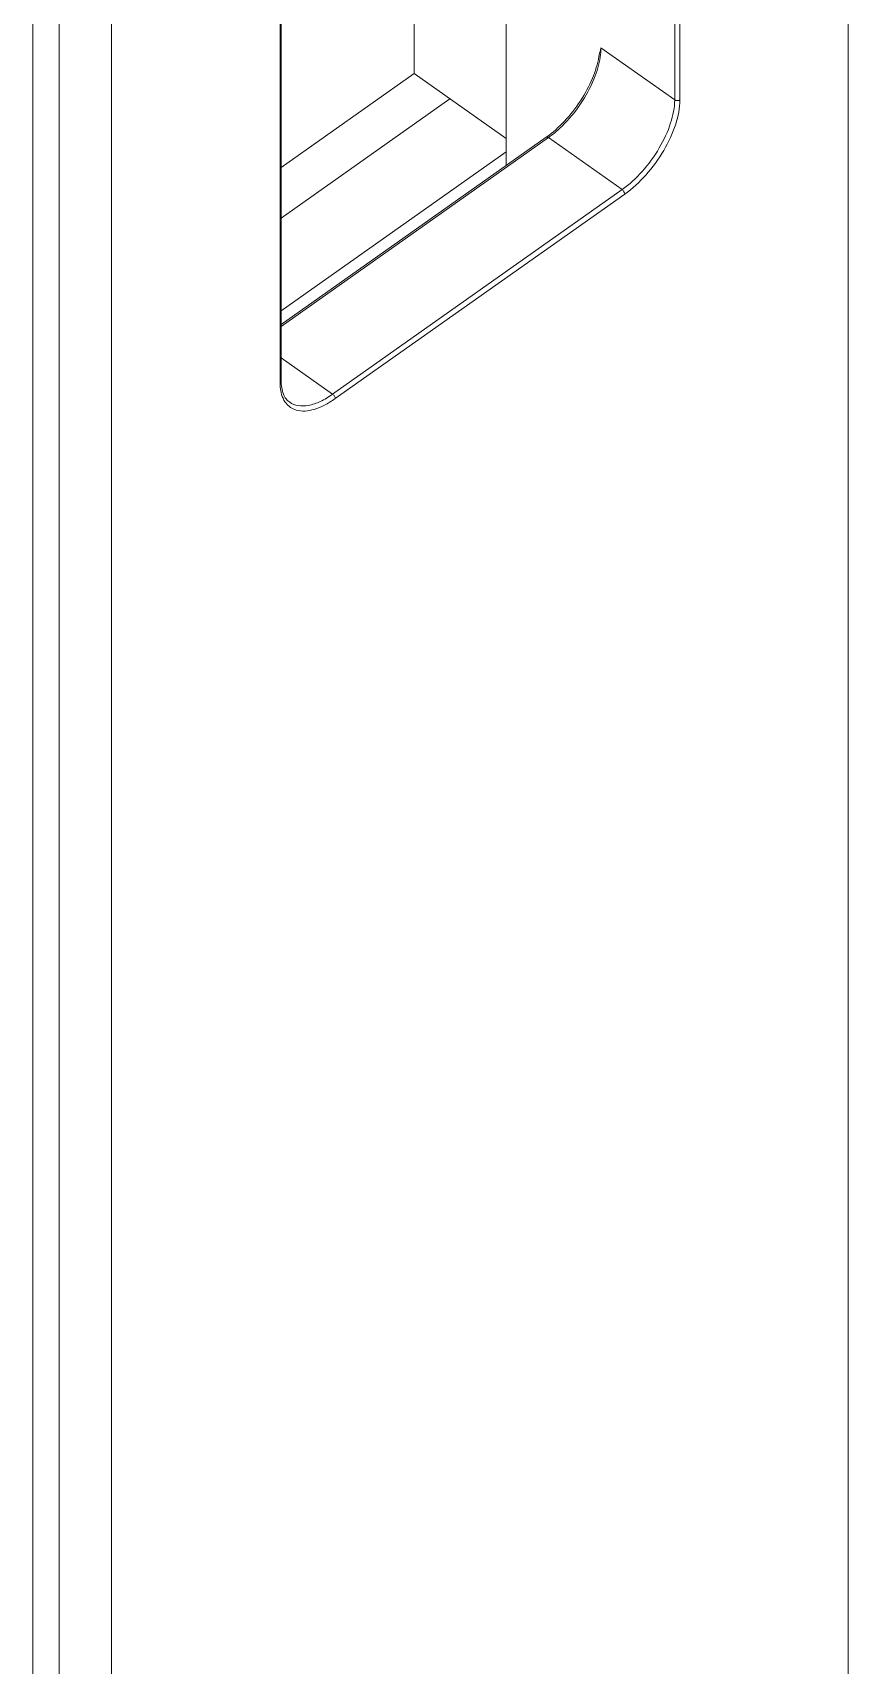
# Model space of a CAD drawing. Header units: millimetres. Extents: x 0 to 9253, y 0 to 2730.
# Drawn here: x 5574 to 5617.9, y 1853.6 to 1941.5 of the extents above; entities that cross this region are included whole.
import ezdxf

# ---------------------------------------------------------------- set-up
doc = ezdxf.new("R2010")
doc.units = ezdxf.units.MM
doc.layers.get('0').update_dxf_attribs({"lineweight": 13})

msp = doc.modelspace()

# ---------------------------------------------------------------- linework, layer by layer
at = {"color": 7, "linetype": 'Continuous'}
for p, q in [((5617.876, 1995.041), (5617.876, 1631.999)), ((5608.542, 1937.85), (5608.542, 1983.812)), ((5608.825, 1937.85), (5608.825, 1983.812)), ((5599.491, 1970.432), (5599.491, 1934.325)), ((5587.329, 1922.65), (5587.329, 1968.612)), ((5587.388, 1922.75), (5587.388, 1968.712)), ((5575.45, 1965.041), (5575.45, 1602.295)), ((5578.278, 1962.212), (5578.278, 1605.123)), ((5594.542, 1939.267), (5594.542, 1960.48)), ((5574.035, 1612.546), (5574.035, 1954.785)), ((5604.582, 1940.65), (5608.542, 1937.85)), ((5594.542, 1939.267), (5587.388, 1934.208)), ((5594.542, 1939.267), (5599.491, 1935.767)), ((5587.388, 1931.497), (5596.458, 1937.911)), ((5601.639, 1935.844), (5587.388, 1925.767)), ((5601.754, 1935.822), (5587.388, 1925.663)), ((5601.754, 1935.822), (5605.714, 1933.022)), ((5599.491, 1935.056), (5587.388, 1926.497)), ((5590.157, 1922.022), (5605.714, 1933.022)), ((5590.299, 1921.78), (5605.855, 1932.78)), ((5587.388, 1923.98), (5590.157, 1922.022))]:
    msp.add_line(p, q, dxfattribs=at)
for points, knots in [([(5604.472, 1940.179), (5604.404, 1939.778), (5604.138, 1938.948), (5603.502, 1937.774), (5602.664, 1936.7), (5601.992, 1936.093), (5601.639, 1935.844)], [0, 0, 0, 0, 0.230617, 0.489922, 0.754465, 1, 1, 1, 1]), ([(5604.582, 1940.65), (5604.582, 1940.535), (5604.551, 1940.022), (5604.414, 1939.52), (5604.274, 1939.148)], [0, 0, 0, 0, 0.225119, 1, 1, 1, 1]), ([(5604.582, 1940.65), (5604.572, 1940.612), (5604.531, 1940.456), (5604.493, 1940.299), (5604.472, 1940.179)], [0, 0, 0, 0, 0.246218, 1, 1, 1, 1]), ([(5604.274, 1939.148), (5604.097, 1938.676), (5603.624, 1937.76), (5602.989, 1936.95), (5602.628, 1936.578)], [0, 0, 0, 0, 0.49323, 1, 1, 1, 1]), ([(5605.714, 1933.022), (5606.111, 1933.303), (5606.856, 1933.996), (5607.742, 1935.218), (5608.353, 1936.522), (5608.542, 1937.432), (5608.542, 1937.85)], [0, 0, 0, 0, 0.253695, 0.524646, 0.782314, 1, 1, 1, 1]), ([(5605.855, 1932.78), (5606.273, 1933.076), (5607.054, 1933.803), (5607.985, 1935.086), (5608.626, 1936.456), (5608.825, 1937.411), (5608.825, 1937.85)], [0, 0, 0, 0, 0.253701, 0.524646, 0.782308, 1, 1, 1, 1]), ([(5602.628, 1936.578), (5602.558, 1936.506), (5602.284, 1936.235), (5601.987, 1935.986), (5601.754, 1935.822)], [0, 0, 0, 0, 0.260186, 1, 1, 1, 1]), ([(5601.754, 1935.822), (5601.743, 1935.829), (5601.71, 1935.85), (5601.661, 1935.859), (5601.639, 1935.844)], [0, 0, 0, 0, 0.319577, 1, 1, 1, 1]), ([(5605.855, 1932.78), (5605.855, 1932.826), (5605.818, 1932.919), (5605.755, 1932.993), (5605.714, 1933.022)], [0, 0, 0, 0, 0.474671, 1, 1, 1, 1]), ([(5587.329, 1922.65), (5587.338, 1922.656), (5587.368, 1922.682), (5587.388, 1922.722), (5587.388, 1922.75)], [0, 0, 0, 0, 0.275963, 1, 1, 1, 1]), ([(5587.329, 1922.65), (5587.329, 1922.538), (5587.35, 1922.148), (5587.478, 1921.749), (5587.654, 1921.529)], [0, 0, 0, 0, 0.28432, 1, 1, 1, 1]), ([(5587.848, 1921.584), (5587.775, 1921.635), (5587.639, 1921.769), (5587.494, 1922.037), (5587.405, 1922.372), (5587.388, 1922.618), (5587.388, 1922.75)], [0, 0, 0, 0, 0.205198, 0.432748, 0.69551, 1, 1, 1, 1]), ([(5587.848, 1921.584), (5587.981, 1921.491), (5588.32, 1921.363), (5588.9, 1921.398), (5589.533, 1921.623), (5589.946, 1921.872), (5590.157, 1922.022)], [0, 0, 0, 0, 0.195807, 0.420075, 0.687922, 1, 1, 1, 1]), ([(5588.199, 1921.165), (5588.507, 1921.075), (5589.063, 1921.135), (5589.749, 1921.425), (5590.114, 1921.65), (5590.299, 1921.78)], [0, 0, 0, 0, 0.429731, 0.697915, 1, 1, 1, 1]), ([(5590.157, 1922.022), (5590.198, 1921.993), (5590.261, 1921.919), (5590.299, 1921.826), (5590.299, 1921.78)], [0, 0, 0, 0, 0.525329, 1, 1, 1, 1]), ([(5587.654, 1921.529), (5587.723, 1921.443), (5587.888, 1921.29), (5588.093, 1921.197), (5588.199, 1921.165)], [0, 0, 0, 0, 0.498386, 1, 1, 1, 1])]:
    msp.add_open_spline(points, degree=3, knots=knots, dxfattribs=at)
msp.add_open_spline([(5608.542, 1937.85), (5608.619, 1937.796), (5608.748, 1937.796), (5608.825, 1937.85)], degree=3, dxfattribs=at)

doc.saveas('drawing.dxf')
